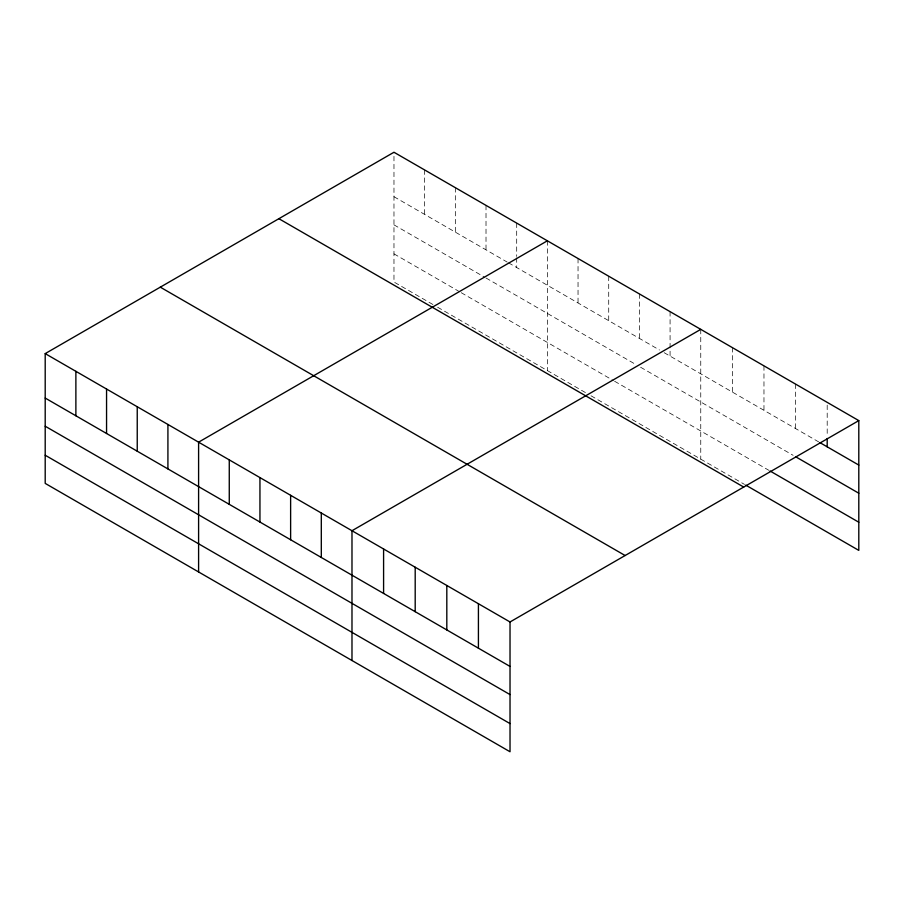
<?xml version="1.0" encoding="UTF-8"?>
<svg xmlns="http://www.w3.org/2000/svg" width="904" height="904" viewBox="0 0 904 904"><rect width="100%" height="100%" fill="white"/><g stroke="black" fill="none" stroke-linecap="round" stroke-linejoin="round"><path stroke-width="0.68" stroke-dasharray="4.52 3.39" d="M432.914 304.501L393.974 282.025L393.974 152.245M393.974 196.71L507.246 262.103M508.432 262.781L659.457 349.984M664.18 352.707L818.685 441.909M393.974 224.859L484.826 277.313M486.013 278.003L635.862 364.515M640.586 367.239L793.147 455.322M393.974 253.866L460.046 292.015M461.232 292.704L613.443 380.584M614.618 381.262L768.841 470.295M437.638 307.236L586.3 393.07M591.024 395.794L744.523 484.408M827.194 405.139L827.194 435.705M795.588 384.11L795.588 428.575M763.97 365.86L763.97 410.326M732.364 347.622L732.364 392.076M700.758 329.372L700.758 459.142M670.079 311.654L670.079 356.119M639.399 293.947L639.399 338.401M608.72 276.228L608.72 320.694M578.04 258.521L578.04 302.976M547.372 240.803L547.372 370.583M516.692 223.096L516.692 256.442M516.692 257.832L516.692 267.55M486.013 205.377L486.013 249.843M455.333 187.67L455.333 232.136M424.654 169.963L424.654 214.417"/><path stroke-width="1.36" d="M45.2 353.611L510.025 621.975L510.025 751.755L45.2 483.391L45.2 353.611L393.974 152.245L858.8 420.609L858.8 550.389L745.743 485.12M547.372 240.803L198.597 442.169L198.597 571.949M700.758 329.372L351.984 530.727L351.984 660.508M510.025 621.975L858.8 420.609M819.894 442.61L858.8 465.074M795.588 456.723L858.8 493.222M770.05 470.995L858.8 522.229M278.884 218.7L743.709 487.064M160.29 287.156L625.116 555.519M45.2 398.065L510.025 666.429M45.2 426.225L510.025 694.588M45.2 455.232L510.025 723.595M827.194 438.485L827.194 446.825M478.419 603.725L478.419 648.191M446.813 585.476L446.813 629.941M415.196 567.226L415.196 611.692M383.59 548.977L383.59 593.442M321.304 513.02L321.304 557.474M290.625 495.302L290.625 539.767M259.945 477.594L259.945 522.049M229.266 459.887L229.266 504.342M167.918 424.462L167.918 468.916M137.238 406.743L137.238 451.209M106.559 389.036L106.559 433.491M75.879 371.318L75.879 415.783"/></g></svg>
